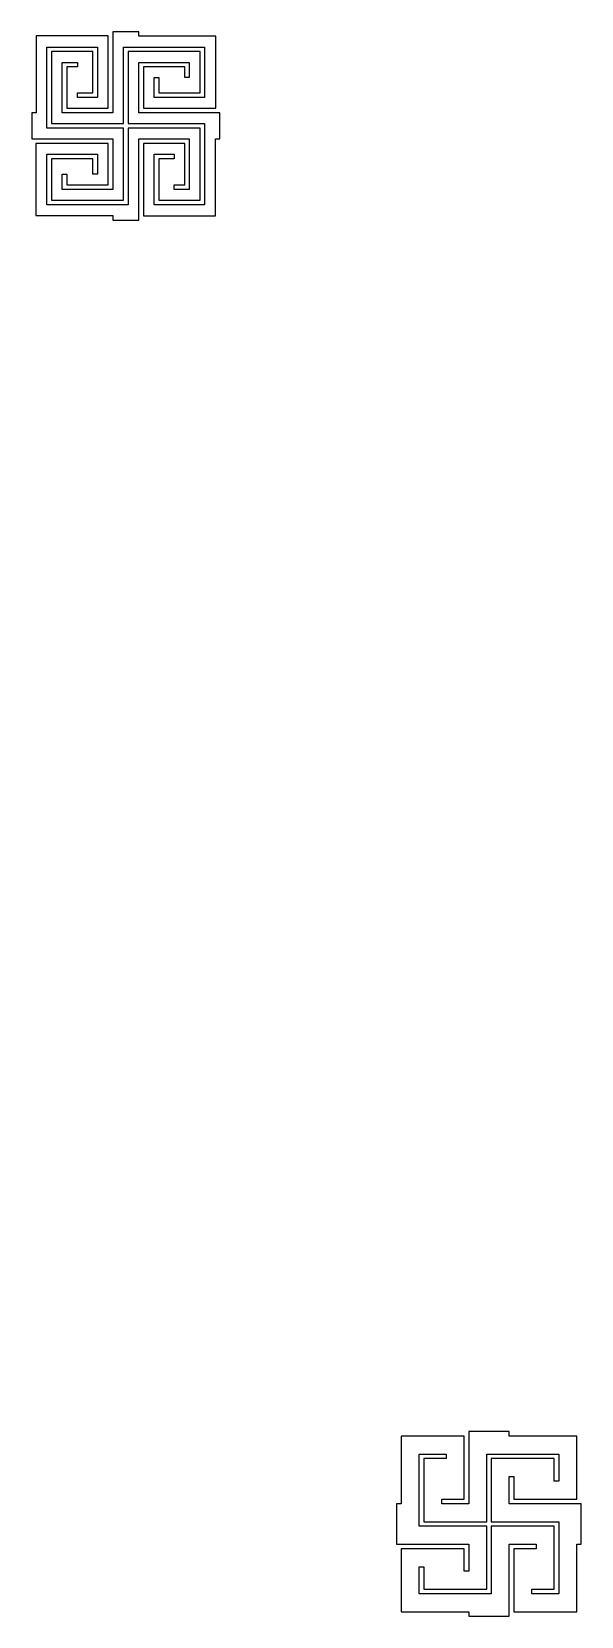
# Model space of a CAD drawing. Header units: inches. Extents: x -3.51 to -0.46, y -6.96 to 1.83.
import ezdxf

# ---------------------------------------------------------------- set-up
doc = ezdxf.new("R2010")
doc.units = ezdxf.units.IN
doc.layers.get('0').update_dxf_attribs({"linetype": 'CONTINUOUS'})

msp = doc.modelspace()

# ---------------------------------------------------------------- linework, layer by layer
for points in [[(-2.4915, 1.2367), (-2.4665, 1.2367), (-2.4665, 1.3817), (-2.9165, 1.3817), (-2.9165, 1.6617), (-2.6365, 1.6617), (-2.6365, 1.5767), (-2.6615, 1.5767), (-2.6615, 1.6367), (-2.8915, 1.6367), (-2.8915, 1.4067), (-2.489, 1.4067), (-2.489, 1.8067), (-2.9165, 1.8067), (-2.9165, 1.8317), (-3.0615, 1.8317), (-3.0615, 1.3817), (-3.3415, 1.3817), (-3.3415, 1.6617), (-3.2565, 1.6617), (-3.2565, 1.6367), (-3.3165, 1.6367), (-3.3165, 1.4067), (-3.0865, 1.4067), (-3.0865, 1.8092), (-3.4865, 1.8092), (-3.4865, 1.3817), (-3.5115, 1.3817), (-3.5115, 1.2367), (-3.0615, 1.2367), (-3.0615, 0.9567), (-3.3415, 0.9567), (-3.3415, 1.0417), (-3.3165, 1.0417), (-3.3165, 0.9817), (-3.0865, 0.9817), (-3.0865, 1.2117), (-3.489, 1.2117), (-3.489, 0.8117), (-3.0615, 0.8117), (-3.0615, 0.7867), (-2.9165, 0.7867), (-2.9165, 1.2367), (-2.6365, 1.2367), (-2.6365, 0.9567), (-2.7215, 0.9567), (-2.7215, 0.9817), (-2.6615, 0.9817), (-2.6615, 1.2117), (-2.8915, 1.2117), (-2.8915, 0.8092), (-2.4915, 0.8092)], [(-2.5515, 1.3217), (-2.5515, 0.8717), (-2.8315, 0.8717), (-2.8315, 1.1517), (-2.7215, 1.1517), (-2.7215, 1.1267), (-2.8065, 1.1267), (-2.8065, 0.8967), (-2.5765, 0.8967), (-2.5765, 1.2967), (-2.9765, 1.2967), (-2.9765, 0.8717), (-3.4265, 0.8717), (-3.4265, 1.1517), (-3.1465, 1.1517), (-3.1465, 1.0417), (-3.1715, 1.0417), (-3.1715, 1.1267), (-3.4015, 1.1267), (-3.4015, 0.8967), (-3.0015, 0.8967), (-3.0015, 1.2967), (-3.4265, 1.2967), (-3.4265, 1.7467), (-3.1465, 1.7467), (-3.1465, 1.4667), (-3.2565, 1.4667), (-3.2565, 1.4917), (-3.1715, 1.4917), (-3.1715, 1.7217), (-3.4015, 1.7217), (-3.4015, 1.3217), (-3.0015, 1.3217), (-3.0015, 1.7467), (-2.5515, 1.7467), (-2.5515, 1.4667), (-2.8315, 1.4667), (-2.8315, 1.5767), (-2.8065, 1.5767), (-2.8065, 1.4917), (-2.5765, 1.4917), (-2.5765, 1.7217), (-2.9765, 1.7217), (-2.9765, 1.3217)], [(-0.4857, -6.3119), (-0.4857, -5.9619), (-0.8607, -5.9619), (-0.8607, -5.9369), (-1.0857, -5.9369), (-1.0857, -6.3369), (-1.2357, -6.3369), (-1.2357, -6.3119), (-1.1107, -6.3119), (-1.1107, -5.9619), (-1.4607, -5.9619), (-1.4607, -6.3369), (-1.4857, -6.3369), (-1.4857, -6.5619), (-1.0857, -6.5619), (-1.0857, -6.7119), (-1.1107, -6.7119), (-1.1107, -6.5869), (-1.4607, -6.5869), (-1.4607, -6.9369), (-1.0857, -6.9369), (-1.0857, -6.9619), (-0.8607, -6.9619), (-0.8607, -6.5619), (-0.7107, -6.5619), (-0.7107, -6.5869), (-0.8357, -6.5869), (-0.8357, -6.9369), (-0.4857, -6.9369), (-0.4857, -6.5619), (-0.4607, -6.5619), (-0.4607, -6.3369), (-0.8607, -6.3369), (-0.8607, -6.1869), (-0.8357, -6.1869), (-0.8357, -6.3119)], [(-0.5857, -6.0619), (-0.5857, -6.2119), (-0.6107, -6.2119), (-0.6107, -6.0869), (-0.9607, -6.0869), (-0.9607, -6.4369), (-0.5857, -6.4369), (-0.5857, -6.8369), (-0.7357, -6.8369), (-0.7357, -6.8119), (-0.6107, -6.8119), (-0.6107, -6.4619), (-0.9607, -6.4619), (-0.9607, -6.8369), (-1.3607, -6.8369), (-1.3607, -6.6869), (-1.3357, -6.6869), (-1.3357, -6.8119), (-0.9857, -6.8119), (-0.9857, -6.4619), (-1.3607, -6.4619), (-1.3607, -6.0619), (-1.2107, -6.0619), (-1.2107, -6.0869), (-1.3357, -6.0869), (-1.3357, -6.4369), (-0.9857, -6.4369), (-0.9857, -6.0619)]]:
    msp.add_lwpolyline(points, close=True)

doc.saveas('drawing.dxf')
